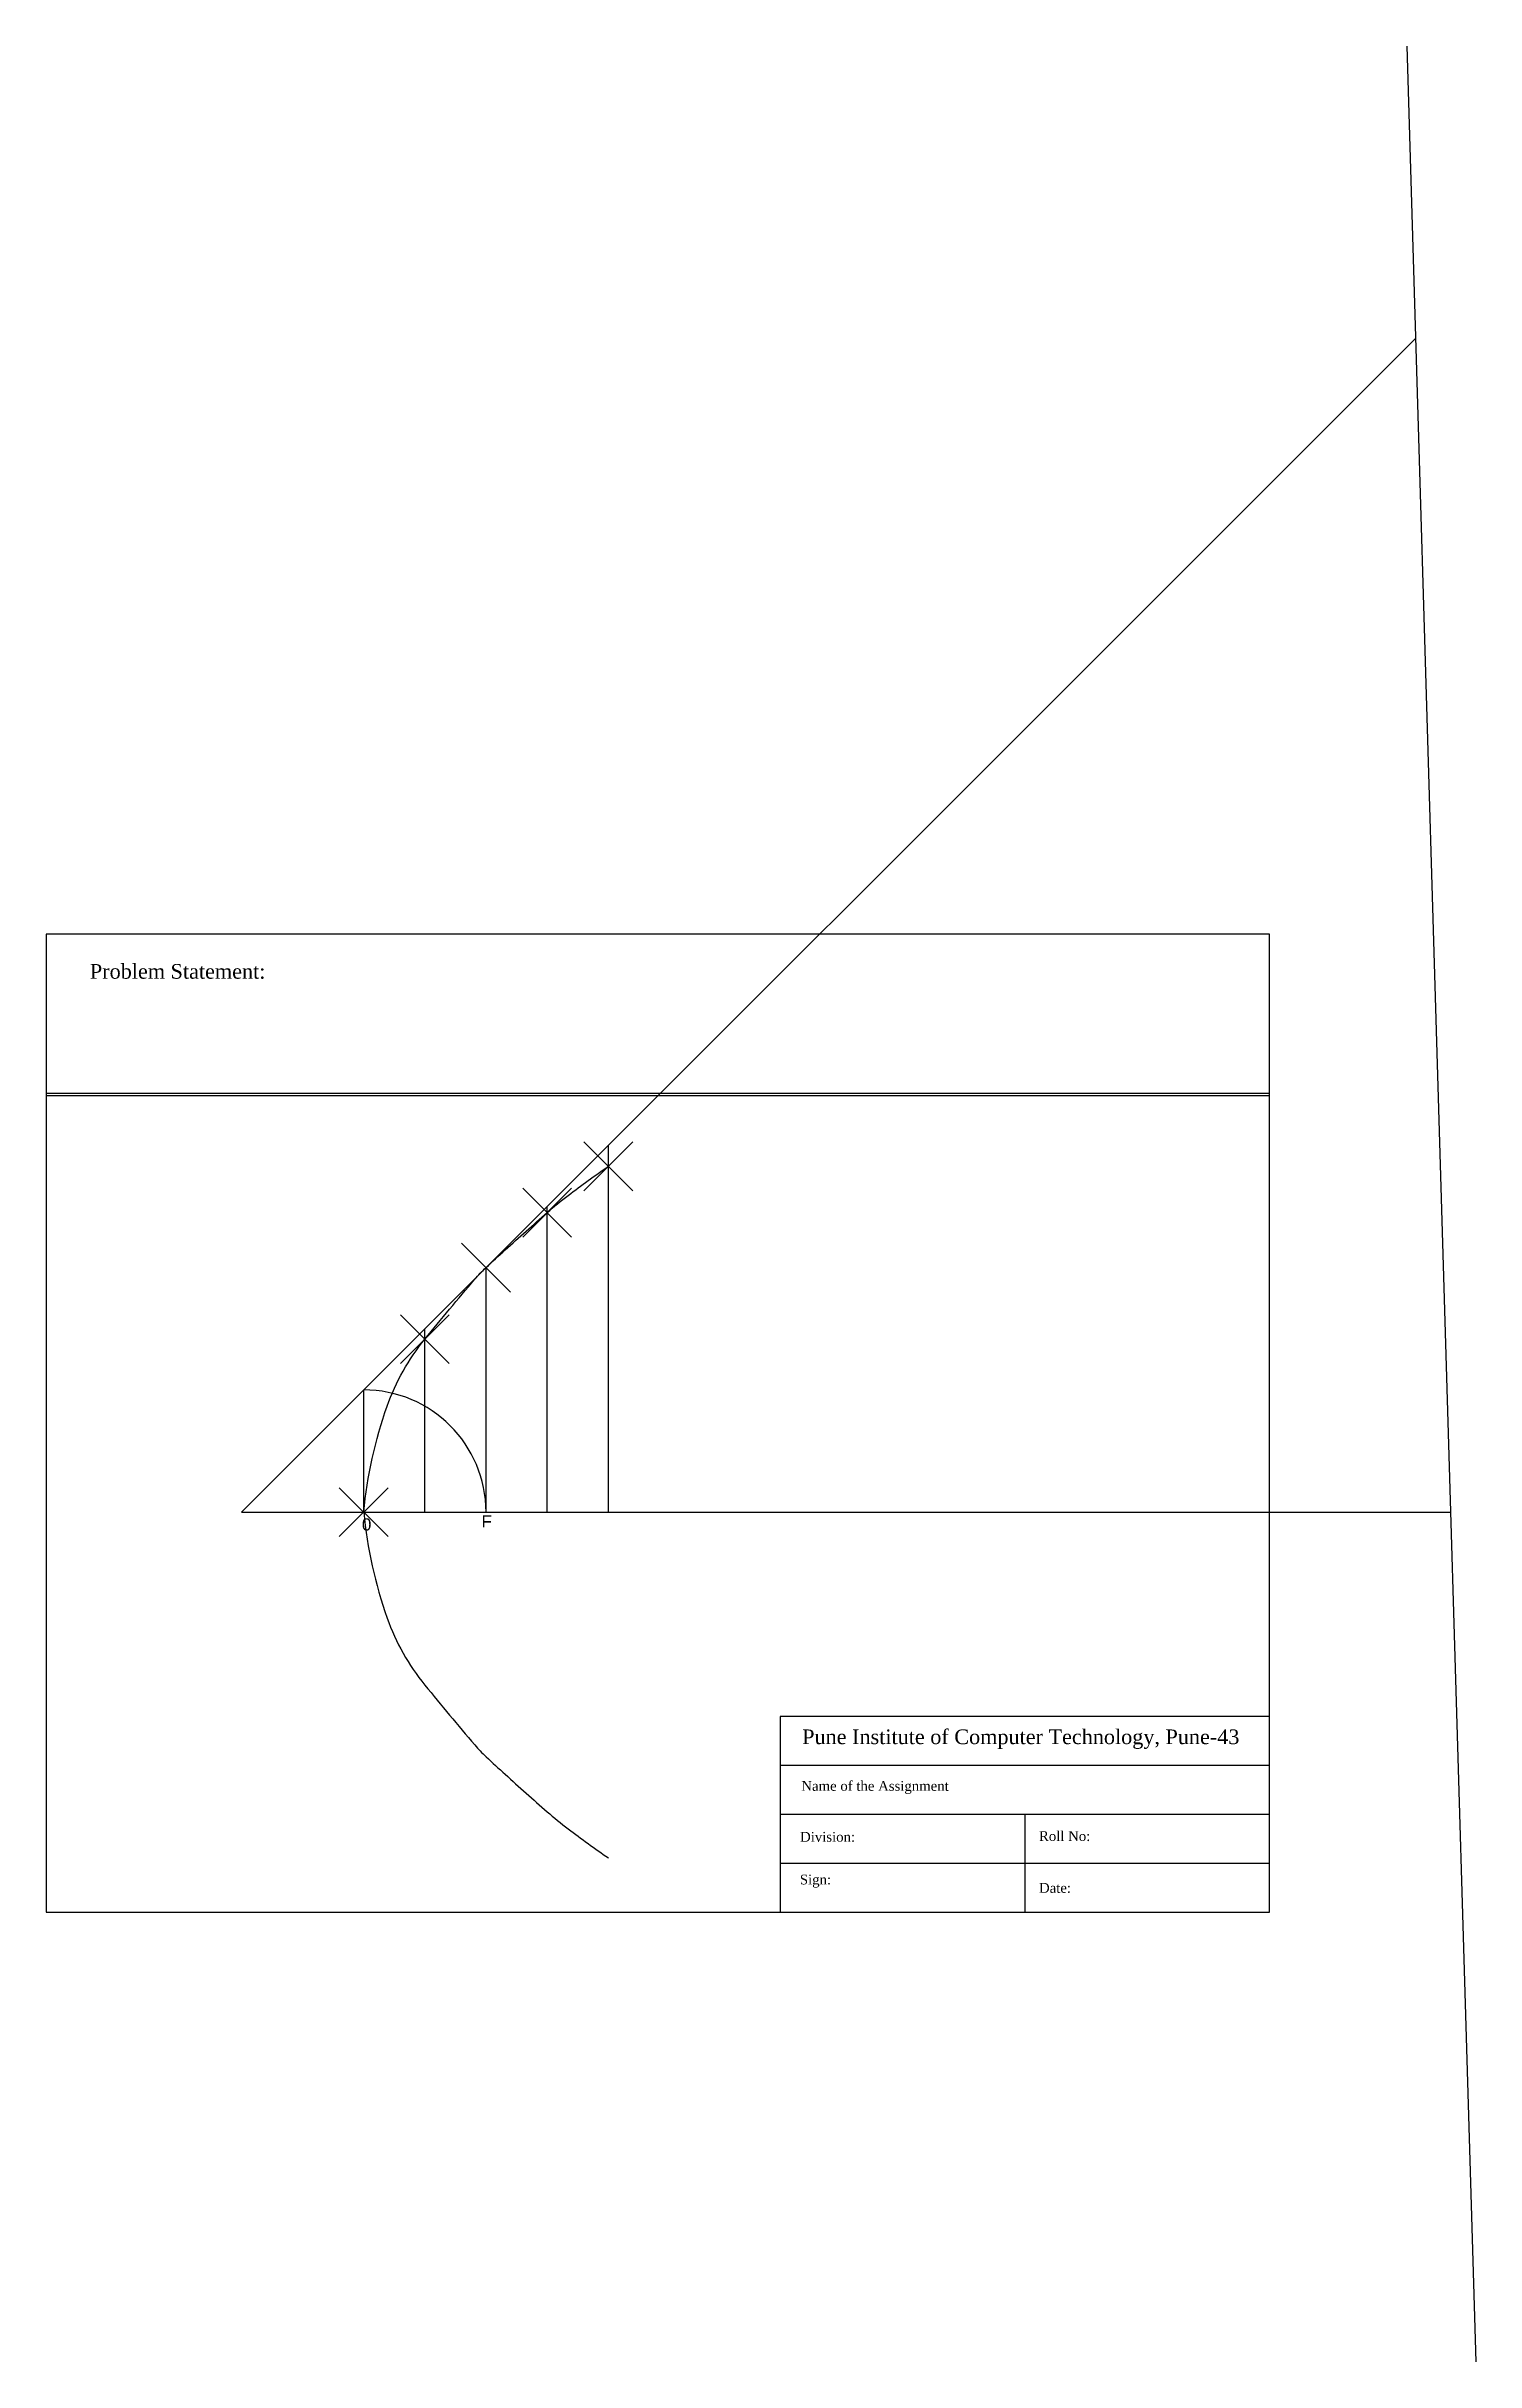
# Model space of a CAD drawing. Header units: millimetres. Extents: x -40 to 252, y -174 to 300.
import ezdxf

# ---------------------------------------------------------------- set-up
doc = ezdxf.new("R2010")
doc.units = ezdxf.units.MM
doc.header["$PDMODE"] = 3
doc.header["$PDSIZE"] = 5
doc.styles.get("Standard").update_dxf_attribs({"font": 'arial.ttf'})

msp = doc.modelspace()

# ---------------------------------------------------------------- linework, layer by layer
for p, q in [((238.18, 299.68), (252.26, -173.69)), ((0, 0), (239.96, 239.96)), ((210.14, 118.19), (-39.86, 118.19)), ((-39.86, 118.19), (-39.86, -81.81)), ((-39.86, 118.19), (-39.86, 68.19)), ((210.14, -81.81), (210.14, 118.19)), ((-39.86, 85.67), (210.14, 85.67)), ((-39.86, 85.17), (210.14, 85.17)), ((75, 0), (75, 75)), ((62.5, 0), (62.5, 62.5)), ((50, 0), (50, 50)), ((37.5, 0), (37.5, 37.5)), ((25, 0), (25, 25)), ((0, 0), (247.09, 0)), ((210.14, -81.81), (210.14, -6.81)), ((210.14, -81.81), (210.14, -31.81)), ((210.14, -41.81), (110.14, -41.81)), ((110.14, -41.81), (110.14, -81.81)), ((210.14, -51.81), (110.14, -51.81)), ((210.14, -61.81), (110.14, -61.81)), ((160.14, -61.81), (160.14, -81.81)), ((210.14, -71.81), (110.14, -71.81)), ((-39.86, -81.81), (210.14, -81.81))]:
    msp.add_line(p, q)
for points in [[(25, 0, -0.060801), (29.81, 21.66, -0.086195), (37.5, 35.36, -0.005697), (47.71, 47.6, -0.027431), (50, 50, -0.005574), (53.92, 53.6, -0.002585), (62.5, 61.24, -0.018349), (66.81, 64.76, -0.010104), (75, 70.71)], [(25, 0, 0.060801), (29.81, -21.66, 0.086195), (37.5, -35.36, 0.005697), (47.71, -47.6, 0.027431), (50, -50, 0.005574), (53.92, -53.6, 0.002585), (62.5, -61.24, 0.018349), (66.81, -64.76, 0.010104), (75, -70.71)]]:
    msp.add_lwpolyline(points, format="xyb")
msp.add_arc((25, 0), 25, 0, 90)
for p in [(75, 70.71), (62.5, 61.24), (50, 50), (37.5, 35.36), (25, 0)]:
    msp.add_point(p)

# ---------------------------------------------------------------- texts
at = {"attachment_point": 1}
for s, width, gutter_width, insert, char_height in [('{\\fTimes New Roman Baltic|b0|i0|c0|p18;Problem Statement: }', 88.8453, 1, (-30.95, 112.06), 3), ('0', 2.2926, 12.5, (24.63, -1.27), 2.5), ('F', 3.7694, 12.5, (49.07, -0.64), 2.5), ('{\\fTimes New Roman Baltic|b0|i0|c0|p18;Name of the Assignment}', 88.8453, 1, (114.45, -54.97), 2), ('{\\fTimes New Roman Baltic|b0|i0|c0|p18;Division:}', 88.8453, 1, (114.18, -65.38), 2), ('{\\fTimes New Roman Baltic|b0|i0|c0|p18;Roll No: }', 88.8453, 1, (163.01, -65.23), 2), ('{\\fTimes New Roman Baltic|b0|i0|c0|p18;Sign: }', 88.8453, 1, (114.14, -74.11), 2), ('{\\fTimes New Roman Baltic|b0|i0|c0|p18;Date: }', 88.8453, 1, (163.01, -75.82), 2)]:
    msp.add_mtext_dynamic_manual_height_columns(s, width=width, gutter_width=gutter_width, heights=[0], dxfattribs=dict(at, insert=insert, char_height=char_height))
at = {"ltscale": 2, "insert": (114.62, -44.43), "char_height": 3, "attachment_point": 1}
msp.add_mtext_dynamic_manual_height_columns('{\\fTimes New Roman Baltic|b0|i0|c0|p18;Pune Institute of Computer Technology, Pune-43}', width=88.8453, gutter_width=1, heights=[0], dxfattribs=at)

doc.saveas('drawing.dxf')
